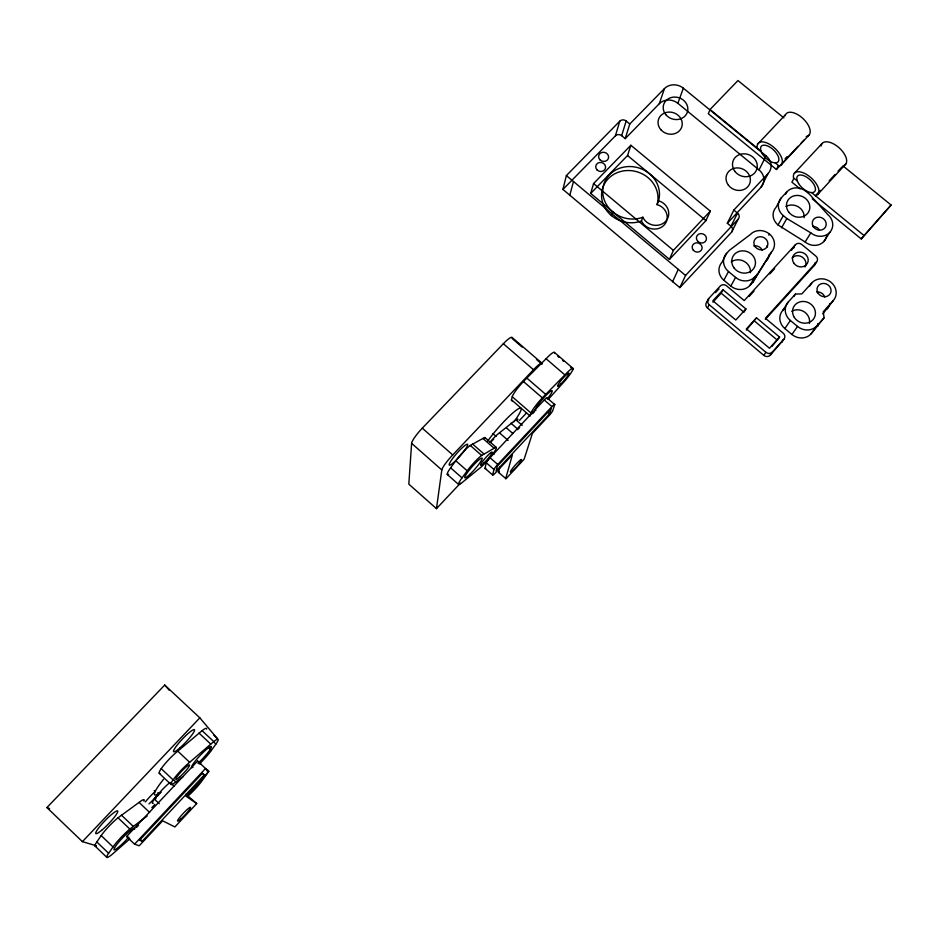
<?xml version="1.0" encoding="UTF-8"?>
<svg xmlns="http://www.w3.org/2000/svg" width="938" height="938" viewBox="0 0 938 938"><rect width="100%" height="100%" fill="white"/><g stroke="black" fill="none" stroke-linecap="round" stroke-linejoin="round"><path stroke-width="1.41" d="M522.091 347.06L512.136 338.489A14.996 2.591 -49.3 0 0 503.343 343.718L422.299 428.174A15.243 2.685 -48.6 0 0 411.618 443.334L408.816 484.137L436.463 508.642L460.476 483.117M436.463 508.642L441.81 469.961A15.289 2.333 -48.6 0 1 452.726 454.93L533.499 369.713A15.043 2.251 -49.3 0 1 542.094 363.475M505.652 478.72L512.418 454.766L495.639 472.705A5.1 0.657 -48.8 0 1 492.602 474.968L485.005 468.297L486.283 462.774A5.159 0.704 -48.8 0 1 490.035 457.721L544.274 399.998A5.1 0.68 -49.1 0 1 547.124 398.005L554.757 404.606L552.693 410.738A5.042 0.633 -49.1 0 1 548.894 415.769L532.397 433.415L524.143 459.21L506.004 478.755L498.5 472.33L499.919 466.96M562.929 189.429L566.376 175.582L619.795 121.154A4.549 4.092 15.7 0 1 626.162 121.014L629.773 124.004L625.212 138.625L621.66 135.682A4.467 4.033 15.8 0 0 615.41 135.834L562.929 189.429L679.839 287.626L731.57 232.178L738.183 219.129A4.62 4.186 22.4 0 0 737.549 213.125L733.844 210.065L768.07 173.542A13.707 12.288 22 0 0 766.088 155.884L683.356 88.184A13.566 12.1 17.4 0 0 664.456 88.571L629.773 124.004M492.602 474.968L493.974 469.528A5.159 0.668 -48.8 0 1 497.75 464.474L551.943 406.623A5.1 0.645 -49.1 0 1 554.757 404.606M570.656 367.368L572.989 369.373A14.949 1.993 -49.3 0 0 564.887 374.907L542.34 397.853A15.055 2.028 -49.1 0 0 531.014 413.013L530.134 416.015L511.468 399.823L512.254 396.739A15.02 2.239 -49.2 0 1 523.427 381.508L546.08 358.738A14.926 2.204 -49.3 0 1 554.464 352.981M569.741 195.432L573.481 181.526L566.376 175.582M590.717 193.416L593.555 183.567L630.864 145.261L710.324 211.144L705.939 220.618L669.462 259.392L590.717 193.416L627.557 155.52L630.864 145.261M615.41 135.834L619.795 121.154M621.66 135.682L626.162 121.014M611.447 215.599L612.678 211.824M549.527 413.893L551.298 408.558L497.304 466.221L496.073 471.017L549.527 413.893L547.37 412.017M625.212 138.625L659.297 103.719L664.456 88.571M659.297 103.719A13.32 11.913 17.5 0 1 677.857 103.321L683.356 88.184M641.451 220.981A13.589 12.393 18.8 0 0 664.057 225.167A13.589 12.393 18.8 0 0 657.081 204.625A28.445 25.901 17.3 0 0 630.594 170.61A28.445 25.901 17.3 0 0 602.102 200.439A28.445 25.901 17.3 0 0 641.451 220.981L642.847 217.241A13.66 12.452 18.8 0 0 665.57 221.438A13.66 12.452 18.8 0 0 658.558 200.802A28.597 26.018 17.2 0 0 631.919 166.624A28.597 26.018 17.2 0 0 603.286 196.593A28.597 26.018 17.2 0 0 642.847 217.241M657.081 204.625L658.558 200.802M783.922 117.907L737.948 80.539L710.031 109.512L708.331 113.733L776.43 169.497L798.062 146.375M669.462 259.392L673.39 250.352L710.324 211.144M672.558 281.787L678.28 269.37L685.549 275.467L679.839 287.626M731.57 232.178A4.538 4.115 22.5 0 0 730.948 226.269L727.325 223.267L733.844 210.065M730.948 226.269L737.549 213.125M727.325 223.267L760.976 187.307A13.46 12.1 22 0 0 759.041 169.919L766.088 155.884M726.61 253.342L722.014 262.265A13.707 12.522 23.9 0 0 723.855 280.251L730.843 286.078A13.718 12.534 24.4 0 0 749.896 285.504L752.757 282.408L771.47 252.052A13.836 12.546 24.2 0 0 769.465 234.008A13.836 12.546 24.2 0 0 750.318 234.535L729.506 250.223L726.61 253.342A13.894 12.663 23.8 0 0 728.498 271.539L723.855 280.251M760.976 187.307L768.07 173.542M816.529 262.042L765.431 318.299L783.171 333.119A4.655 4.268 28.2 0 1 783.863 339.275L770.239 355.15A4.643 4.268 28.3 0 1 763.825 355.373L707.475 308.051A4.596 4.233 24 0 1 706.865 301.977L708.624 298.624L720.232 286.067A4.608 4.233 24.1 0 1 726.633 285.879L744.233 300.582L795.471 244.666A4.573 4.127 25.8 0 1 801.779 244.49L815.814 256.062A4.584 4.139 26.6 0 1 816.529 262.042L814.219 265.56L765.326 319.401M776.43 169.497L778.505 165.534L775.269 162.895M707.475 308.051L709.234 304.721A4.62 4.256 24 0 1 708.624 298.624M721.193 293.184L723.022 289.795L745.921 308.942L743.963 312.248L721.193 293.184L712.927 302.142M730.843 286.078L735.58 277.437A13.906 12.675 24.3 0 0 754.891 276.862L757.775 273.732L771.47 252.052M823.927 241.453L829.837 232.319A13.777 12.382 25.7 0 0 827.656 214.45L809.377 194.143L805.871 191.27A13.718 12.311 24.3 0 0 786.947 191.762L781.307 197.836L776.043 207.38A13.554 12.206 24.4 0 0 778.036 224.979L805.144 241.981A13.589 12.241 25.8 0 0 826.577 236.306M785.61 194.166L786.947 191.762M768.808 235.157L769.453 234.008M778.036 224.979L783.336 215.646A13.73 12.346 24.3 0 1 781.307 197.836M781.506 227.84L786.853 218.531L783.336 215.646M749.896 285.504L754.891 276.862M752.757 282.408L757.775 273.732M795.471 244.666L791.32 250.399M746.285 330.106L756.52 317.806L779.584 337.094L771.974 346.333M805.144 241.981L810.807 232.859A13.777 12.382 25.7 0 0 829.825 232.343M833.261 300.606L823.318 311.697L824.045 317.853L811.053 333.858A13.847 12.651 28.5 0 1 791.942 334.491L784.872 328.581A13.824 12.628 28 0 1 782.82 310.337L788.272 302.001L795.436 294.086L801.861 293.899L811.839 282.877A13.964 12.663 28.1 0 1 831.056 282.303A13.964 12.663 28.1 0 1 833.261 300.606L822.767 313.913M793.853 296.502L795.436 294.086M809.693 286.078L811.839 282.877M763.825 355.373L765.9 352.278A4.667 4.291 28.2 0 0 772.349 352.055L783.863 339.275M784.872 328.581L790.359 320.468A14.011 12.78 27.9 0 1 788.272 302.001M770.239 355.15L772.349 352.055M96.063 846.111A17.212 2.497 -46.1 0 1 96.825 841.949L101.187 835.594A17.247 2.509 -46.1 0 1 118.036 817.795L139.07 802.4A16.802 2.415 -46.2 0 1 143.936 801.146M791.942 334.491L797.535 326.447A14.035 12.792 28.4 0 0 816.904 325.826L824.045 317.853M96.825 841.949L108.62 853.263L113.029 846.932A17.271 2.368 -46.3 0 1 129.854 829.075L147.172 816.001M812.238 198.821L861.213 238.92L891.1 205.012L842.945 165.874A15.712 8.067 42.2 0 0 839.275 147.946A15.712 8.067 42.2 0 0 821.067 145.976M891.1 205.012L861.213 238.92M199.266 764.013A16.544 2.286 -46.8 0 0 211.343 750.47L215.916 744.045A16.579 2.31 -46.8 0 0 213.758 741.583L202.08 730.667L177.786 751.15A16.931 2.533 -46.5 0 0 163.599 765.49A16.931 2.533 -46.5 0 0 159.929 773.393M811.053 333.858L816.904 325.826M448.645 474.265A15.207 2.251 -48.7 0 1 450.639 467.839L455.786 460.769A15.243 2.275 -48.7 0 1 470.278 445.468L482.918 438.456A14.949 2.181 -48.8 0 1 485.181 438.386M494.115 448.247A14.973 2.052 -48.8 0 1 492.743 454.062A14.973 2.052 -48.8 0 1 478.732 468.988L460.98 483.48A15.219 2.122 -48.7 0 1 462.024 477.864L467.218 470.817A15.266 2.134 -48.7 0 1 481.686 455.458L494.115 448.247L482.918 438.456M548.437 399.213L561.686 384.428A14.949 1.993 -49.3 0 0 573.001 369.326M779.584 337.094L769.512 348.268L746.414 328.91L756.52 317.806M782.82 310.337L785.481 307.406M745.921 308.942L735.802 320.01L712.868 300.781L723.022 289.795M749.145 296.431L754.046 291.073M769.746 273.955L774.647 268.596M818.311 193.814L845.935 163.845M706.865 301.977L708.788 299.902M715.53 292.609L718.414 289.49A4.584 4.209 24.1 0 1 719 288.963M820.328 190.402L815.415 195.737A15.817 7.75 42.3 0 0 809.494 176.473A15.817 7.75 42.3 0 0 793.712 178.853M829.18 180.811L835.078 174.409M838.033 171.208L841.961 166.941M685.549 275.467L738.183 219.129M185.923 794.228L196.699 803.573L174.878 826.953L162.637 820.797L139.223 845.783L134.568 844.165L126.571 836.52L197.59 761.046L200.99 764.212M794.334 173.296L822.075 143.514M204.296 774.999L202.35 773.275L139.539 840.26L142.213 841.257L204.296 774.999L202.338 773.158M678.28 269.37L573.481 181.526M197.59 761.046L208.787 771.528L185.83 796.045L196.699 803.573M785.094 158.757L787.076 156.646M801.017 143.221L803.972 140.067M781.237 164.771L808.966 135.131M517.647 429.651L519.64 427.517M532.655 413.67L534.648 411.536M134.568 844.165L205.539 768.503L208.787 771.528M489.988 442.15A14.422 2.028 -48.8 0 1 499.462 432.852L515.841 419.778A14.199 1.97 -48.9 0 1 517.788 419.837M151.827 807.641L154.84 804.441M136.561 827.363L138.566 825.241M519.488 420.388L526.488 412.943M757.623 144.182L785.469 114.717M82.392 841.656L199.829 717.84L164.725 685.057L46.9 807.559L82.392 841.656L96.321 845.771M129.819 838.924L112.243 854.284A17.236 2.345 -46.2 0 1 108.62 853.263M161.219 768.656L173.096 779.865A16.954 2.38 -46.6 0 1 189.652 762.301L213.758 741.583M173.131 779.818A16.954 2.38 -46.6 0 0 175.84 781.858L182.922 776.734M46.9 807.559L49.62 808.568M126.571 836.52L128.975 837.411M786.853 218.531L810.807 232.859M710.031 109.512L761.081 151.276M797.288 180.905L794.04 178.255L791.883 182.148L800.149 188.925M811.593 192.607L863.746 235.297M677.857 103.321L759.041 169.919M627.557 155.52L705.939 220.618M790.359 320.468L797.535 326.447M728.498 271.539L735.58 277.437M593.555 183.567L673.39 250.352M754.504 321.066L777.438 340.26M709.234 304.721L765.9 352.278M554.417 352.407L573.071 368.435M557.852 356.381L559.013 357.378M562.507 360.368L563.668 361.365M546.08 358.738L564.887 374.907M512.078 337.481L542.012 363.241M536.466 359.43L541.988 364.19M503.343 343.718L533.499 369.713M526.746 378.002L545.646 394.323M523.427 381.508L542.34 397.853M544.274 399.998L551.943 406.623M512.254 396.739L531.014 413.013M515.841 419.778L522.243 425.336M510.94 423.202L517.377 428.795M506.473 427.939L512.91 433.555M499.462 432.852L508.115 440.403M492.813 433.544L496.061 436.381M484.993 437.589L496.308 447.485M492.626 453.206L493.986 454.391M491.324 452.902L492.708 454.109M490.035 457.721L497.75 464.474M472.482 443.932L483.867 453.91M470.278 445.468L481.686 455.458M486.283 462.774L493.974 469.528M422.299 428.174L452.726 454.93M455.786 460.769L467.218 470.817M450.639 467.839L462.024 477.864M447.285 474.487L458.576 484.442M411.618 443.334L441.81 469.961M213.923 735.333L217.1 738.3L199.829 717.84M213.817 742.087L215.916 744.045M198.985 733.082L210.698 744.033M209.244 748.524L211.343 750.47M177.786 751.15L189.652 762.301M173.706 779.853L175.84 781.858M171.044 783.382L174.093 786.267M159.249 773.346L171.056 784.496M157.795 792.786L158.71 793.642A15.899 2.263 -46.4 0 1 149.001 803.901M154.254 790.593L155.18 791.461A15.899 2.263 -46.4 0 0 145.355 801.908M154.348 799.059L159.249 803.702M139.07 802.4L149.611 812.414M121.412 815.099L133.208 826.343M118.036 817.795L129.854 829.075M140.243 839.381L142.213 841.257M101.187 835.594L113.029 846.932M95.043 846.064L106.78 857.32M164.725 685.057L169.403 690.415M817.83 323.551L818.112 325.978M815.169 262.534A4.561 4.127 26.7 0 1 814.219 265.56M792.035 257.985A7.973 7.223 26.2 0 1 802.459 257.235A7.973 7.223 26.2 0 1 805.05 267.025M782.679 340.213A4.631 4.244 28.2 0 1 781.694 342.429M793.548 247.995A4.549 4.115 25.8 0 1 794.181 247.538M757.294 148.192A15.747 7.692 43.3 0 1 773.92 147.407A15.747 7.692 43.3 0 1 778.188 166.143M785.094 115.773A15.641 8.008 43.3 0 1 803.526 119.067A15.641 8.008 43.3 0 1 806.176 136.561M786.009 206.477A11.748 10.576 24.6 0 1 798.461 206.899A11.748 10.576 24.6 0 1 804.159 217.651M812.718 226.41A7.023 6.32 25.8 0 1 819.46 230.127M829.907 303.654A13.777 12.511 28.2 0 1 827.234 308.93M791.813 311.299A11.526 10.529 28.3 0 1 804.499 311.979A11.526 10.529 28.3 0 1 809.424 323.422M816.635 291.988A7.117 6.46 28.1 0 1 824.748 296.971M731.241 261.901A11.877 10.846 24.1 0 1 744.28 261.432A11.877 10.846 24.1 0 1 750.435 272.7M769.219 254.526A13.648 12.405 24.3 0 1 766.287 260.975M766.862 245.862A13.648 12.405 24.3 0 1 767.565 246.952M753.742 245.979A7.058 6.414 24.3 0 1 762.207 250.153M535.915 410.269A13.003 1.747 -49.2 0 1 540.054 402.179A13.003 1.747 -49.2 0 1 551.509 390.759A13.003 1.747 -49.2 0 1 547.3 398.92M512.441 400.632A14.938 2.216 -49.2 0 1 511.468 399.823M499.415 472.06A4.807 0.61 -48.8 0 1 498.5 472.33M485.767 468.214A5.089 0.68 -48.8 0 1 485.005 468.297M487.561 441.247A29.793 4.209 -48.9 0 1 516.158 410.258A29.793 4.209 -48.9 0 1 513.954 421.772M160.82 792.258A33.041 4.725 -46.6 0 1 163.611 779.255M155.661 798.848A9.392 1.313 -46.5 0 1 156.071 798.086M157.443 796.139A9.392 1.313 -46.5 0 1 160.902 792.118M153.187 803.303A16.075 2.251 -46.5 0 1 156.587 796.104A16.075 2.251 -46.5 0 1 170.024 782.421M203.065 777.063A13.132 1.712 -46.8 0 1 196.265 786.279A13.132 1.712 -46.8 0 1 186.345 795.389M187.741 796.245A15.712 2.04 -46.8 0 0 202.022 780.815L206.325 774.835A15.747 2.052 -46.8 0 0 206.911 770.895M128.436 837.528A14.891 2.028 -46.3 0 1 114.108 849.851A14.891 2.028 -46.3 0 1 124.355 836.063A14.891 2.028 -46.3 0 1 134.462 829.415M192.994 767.214A14.398 2.005 -46.8 0 1 198.915 756.825A14.398 2.005 -46.8 0 1 211.39 747.035A14.398 2.005 -46.8 0 1 197.953 763.321M202.08 730.667A16.556 2.451 -46.7 0 1 206.641 729.107M490.375 442.56A8.419 1.184 -48.8 0 1 493.716 439.113M666.32 115.257A12.464 11.139 17.7 0 0 687.249 112.513A12.464 11.139 17.7 0 0 672.992 97.165A12.464 11.139 17.7 0 0 666.32 115.257M734.946 171.443A12.569 11.279 21.5 0 0 756.286 170.54A12.569 11.279 21.5 0 0 743.4 153.82A12.569 11.279 21.5 0 0 734.946 171.443M661.102 129.995A12.229 10.963 17.7 0 0 681.656 127.275A12.229 10.963 17.7 0 0 667.68 112.173A12.229 10.963 17.7 0 0 661.102 129.995M728.439 185.255A12.346 11.104 21.6 0 0 749.403 184.364A12.346 11.104 21.6 0 0 736.764 167.902A12.346 11.104 21.6 0 0 728.439 185.255M693.299 250.2A5.03 4.596 21.6 0 0 701.8 249.356A5.03 4.596 21.6 0 0 696.313 242.825A5.03 4.596 21.6 0 0 693.299 250.2M597.107 169.977A4.971 4.514 15.4 0 0 605.409 168.43A4.971 4.514 15.4 0 0 599.441 162.52A4.971 4.514 15.4 0 0 597.107 169.977M697.544 241.078A5.1 4.655 21.5 0 0 706.162 240.198A5.1 4.655 21.5 0 0 700.569 233.609A5.1 4.655 21.5 0 0 697.544 241.078M600.015 159.87A5.042 4.561 15.4 0 0 608.434 158.311A5.042 4.561 15.4 0 0 602.384 152.331A5.042 4.561 15.4 0 0 600.015 159.87M793.665 262.921A8.02 7.258 26.2 0 0 807.301 263.519A8.02 7.258 26.2 0 0 800.114 252.111A8.02 7.258 26.2 0 0 793.665 262.921M762.16 153.527A11.467 5.605 43.3 0 0 778.024 161.934A11.467 5.605 43.3 0 0 768.972 146.609A11.467 5.605 43.3 0 0 762.16 153.527M798.543 183.473A11.526 5.64 42.3 0 0 814.618 191.598A11.526 5.64 42.3 0 0 805.25 176.356A11.526 5.64 42.3 0 0 798.543 183.473M788.835 212.223A11.901 10.693 24.5 0 0 808.943 211.331A11.901 10.693 24.5 0 0 796.643 195.432A11.901 10.693 24.5 0 0 788.835 212.223M813.328 226.633A7.117 6.39 25.7 0 0 825.417 227.184A7.117 6.39 25.7 0 0 819.003 217.112A7.117 6.39 25.7 0 0 813.328 226.633M794.263 317.349A11.678 10.646 28.1 0 0 814.102 318.17A11.678 10.646 28.1 0 0 803.608 301.45A11.678 10.646 28.1 0 0 794.263 317.349M818.042 293.16A7.211 6.543 28.1 0 0 830.271 293.688A7.211 6.543 28.1 0 0 823.775 283.393A7.211 6.543 28.1 0 0 818.042 293.16M734.114 268.034A12.042 10.963 24.1 0 0 754.527 267.072A12.042 10.963 24.1 0 0 742.204 250.845A12.042 10.963 24.1 0 0 734.114 268.034M755.254 246.858A7.152 6.484 24.2 0 0 767.354 246.307A7.152 6.484 24.2 0 0 760.026 236.704A7.152 6.484 24.2 0 0 755.254 246.858M560.959 383.888A8.723 1.161 -49.3 0 0 568.991 373.136A8.723 1.161 -49.3 0 0 559.857 382.094A8.723 1.161 -49.3 0 0 560.959 383.888M513.438 469.985A8.442 1.02 -48.8 0 0 521.563 459.538A8.442 1.02 -48.8 0 0 512.887 467.945A8.442 1.02 -48.8 0 0 513.438 469.985M454.602 461.695A13.918 2.111 -48.7 0 0 467.663 444.401A13.918 2.111 -48.7 0 0 452.913 458.119A13.918 2.111 -48.7 0 0 454.602 461.695M179.557 777.098A9.884 1.384 -46.6 0 0 189.546 765.068A9.884 1.384 -46.6 0 0 178.97 774.237A9.884 1.384 -46.6 0 0 179.557 777.098M180.131 747.703A15.196 2.322 -46.6 0 0 194.471 729.694A15.196 2.322 -46.6 0 0 177.411 744.749A15.196 2.322 -46.6 0 0 180.131 747.703M102.383 829.661A15.723 2.357 -46 0 0 117.719 811.018A15.723 2.357 -46 0 0 100.143 826.108A15.723 2.357 -46 0 0 102.383 829.661M181.175 818.698A9.415 1.161 -46.8 0 0 190.555 807.419A9.415 1.161 -46.8 0 0 180.459 816.517A9.415 1.161 -46.8 0 0 181.175 818.698M469.95 474.288A13.179 1.841 -48.7 0 0 482.191 458.131A13.179 1.841 -48.7 0 0 468.191 471.486A13.179 1.841 -48.7 0 0 469.95 474.288M484.031 462.88A8.735 1.196 -48.8 0 0 492.18 452.139A8.735 1.196 -48.8 0 0 482.953 460.968A8.735 1.196 -48.8 0 0 484.031 462.88"/></g></svg>
